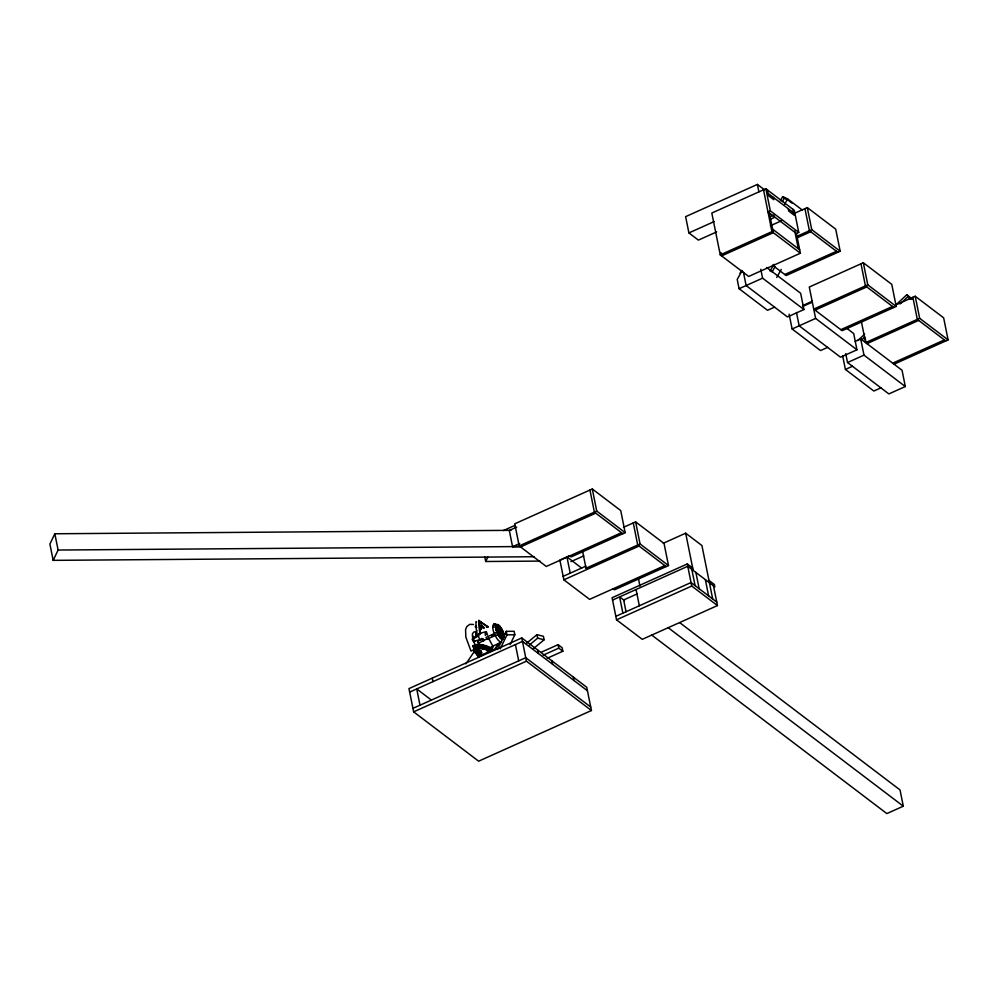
<?xml version="1.0" encoding="UTF-8"?>
<svg xmlns="http://www.w3.org/2000/svg" width="998" height="998" viewBox="0 0 998 998"><rect width="100%" height="100%" fill="white"/><g stroke="black" fill="none" stroke-linecap="round" stroke-linejoin="round"><path stroke-width="1.5" d="M480.487 622.727L480.874 623.064M480.687 629.052L480.762 629.489M480.624 633.268L479.838 633.019A55.925 19.673 65.8 0 1 478.84 624.386L478.928 620.207L479.651 624.773A55.002 19.349 65.8 0 0 480.337 631.485M473.501 640.704L473.064 639.893A6.512 2.295 65.8 0 1 473.514 638.508M473.563 640.18L473.476 639.706A6.512 2.295 65.8 0 1 473.551 639.119M481.697 627.742L481.048 625.946L482.458 627.118A7.585 2.67 65.8 0 0 484.067 628.441M481.348 629.164A39.858 14.022 65.8 0 1 481.348 627.043L481.41 625.783M480.986 651.469C479.052 648.987 475.21 654.251 478.903 650.247M477.219 652.293L477.555 651.245M479.327 653.603C482.795 652.467 482.034 652.754 479.502 654.052M481.822 638.296L481.76 639.007A4.903 1.722 65.8 0 1 481.236 639.768L479.514 638.67A4.242 1.497 65.8 0 1 478.778 637.31L478.316 634.391A4.965 1.746 65.8 0 1 478.828 633.63L486.338 631.609L487.535 635.04M499.823 631.46L499.886 632.582M499.773 631.859L500.26 631.41M493.561 649.785L478.529 656.647L472.803 646.118C479.689 643.56 487.486 645.781 493.162 650.072L493.561 649.785C491.49 646.829 472.753 640.704 475.11 647.353M488.983 650.846L487.386 649.498L488.646 649.648A1.272 1.16 34.3 0 1 489.07 650.347L488.808 651.245L487.66 651.12A1.547 1.41 34.3 0 1 487.061 650.397L487.373 649.311L488.783 649.411A1.547 1.41 34.3 0 1 489.294 650.309L488.983 651.395L487.585 651.257A1.272 1.16 34.3 0 1 487.236 650.422C486.675 647.49 496.293 646.143 490.105 648.388M502.119 635.252L501.071 633.568L501.458 630.187M491.989 646.504L501.607 642.188A9.918 3.493 65.8 0 1 495.395 635.963L494.309 633.618A9.918 3.493 65.8 0 1 492.7 626.981L494.11 623.9A9.918 3.493 65.8 0 1 496.393 624.835M498.301 634.703L497.104 632.545A8.233 2.894 65.8 0 1 495.769 627.043L496.942 624.474A8.233 2.894 65.8 0 1 499.948 626.37L503.004 631.597A8.233 2.894 65.8 0 1 504.339 637.098M496.006 626.994L497.129 624.848L496.093 626.033A7.847 2.757 65.8 0 0 497.254 632.52L500.16 637.497A7.847 2.757 65.8 0 0 502.194 639.169L503.94 636.35M504.102 637.26L502.867 631.622A7.847 2.757 65.8 0 0 498.9 625.584C495.994 622.964 494.509 632.782 497.74 624.948M481.797 627.754L481.048 625.946M476.058 644.87L476.757 647.128M477.98 651.42L478.017 652.842L481.248 653.565L481.41 652.505L478.965 652.28L480.4 652.442M499.961 631.896L500.023 631.584M486.55 627.305L487.847 626.495L487.298 627.243M488.01 626.694L479.776 621.405M501.171 630.225L500.223 628.179L498.214 628.316L499.062 629.875L500.984 629.239M477.768 644.671L478.366 646.916M478.441 656.472L477.842 654.351L478.703 656.347M476.246 654.201L477.219 654.8L476.495 653.416M479.527 644.633L480.075 646.954M481.223 654.414L481.385 651.856M488.608 650.297L488.82 649.324M505.824 632.894L504.19 635.277M481.31 644.745L481.784 647.103M476.545 632.408L476.358 632.819A9.918 3.493 65.8 0 0 476.208 634.391M499.175 627.742L501.058 627.867M500.435 629.888L502.106 629.651M510.964 530.337L54.828 533.768L49.9 544.085L53.181 560.352L534.317 556.734M53.181 560.352L58.109 550.035L54.828 533.768M539.955 561.088L485.714 561.5L487.822 557.084M497.54 649.561L506.26 631.335L514.12 631.285L514.818 634.765L510.128 644.583M500.26 648.85L506.959 634.828L506.26 631.335M492.513 636.3L493.062 635.239L492.051 634.853M483.107 645.02L483.506 647.403M486.575 627.181L487.535 627.093M480.612 622.415L480.774 623.089L480.3 622.527M740.067 273.153L741.564 270.47M780.399 200.685L782.632 196.656L787.622 198.901L802.317 210.067M742.15 270.545L737.21 279.415L739.081 288.709L767.512 310.303L774.56 307.135M782.382 201.608L784.628 197.554L791.975 203.143M784.615 204.303L787.622 198.901M770.082 271.119L773.812 264.408M772.078 272.017L775.059 266.653M776.743 277.469L781.222 269.423M485.352 633.268L485.265 635.227M484.916 645.444L485.24 647.852M487.673 650.247L489.881 649.099M476.42 627.542A14.184 4.99 65.8 0 0 475.385 626.831L476.046 625.858M475.385 626.831L476.383 625.709M478.553 648.426L475.472 648.925L475.21 647.378L475.397 649.162L474.749 647.565L475.697 647.253M465.916 663.857L474.549 651.195M484.217 639.805L483.681 640.429M486.824 638.633L486.288 639.256M495.869 627.056L497.441 624.898L496.056 626.42M478.791 652.467L477.705 652.929L479.339 653.615M479.04 653.041L477.356 652.106M495.906 628.004L497.89 625.097M478.067 651.307L480.924 650.921L479.502 650.247L477.755 650.958M496.006 628.865L498.127 625.247M496.318 629.551L498.9 625.584M499.175 625.871L496.493 630.299M478.529 656.647L472.79 645.743L474.399 645.232M473.426 646.267L478.89 656.559L473.426 646.267C479.527 644.172 486.338 645.831 491.615 649.261M496.455 630.724L499.586 626.27L496.705 630.998M496.567 631.06L499.586 626.27M496.68 631.385L499.986 626.694L496.942 631.659M496.804 631.722L500.16 626.931M496.917 632.046L500.347 627.168L497.041 632.383M500.697 627.655L497.441 632.932M501.208 628.416L497.578 633.231M497.104 632.545C492.114 632.096 494.933 638.184 497.84 634.129L501.37 628.69L497.852 633.83M502.293 639.531A8.233 2.894 65.8 0 1 498.014 634.491L501.532 628.952M498.164 634.765L501.695 629.227L498.002 634.491M498.314 635.027L502.006 629.763M488.783 649.411L488.346 650.035L488.496 649.261M473.514 646.667L481.111 645.868L489.556 648.613L492.226 646.978M498.638 635.576L502.281 630.362L498.775 635.514M498.788 635.838L502.418 630.661M490.13 649.548L489.856 648.089L490.692 647.902M498.95 636.113L502.568 630.961L499.087 636.05M489.669 650.684L490.829 650.16L489.669 650.684L482.62 648.101L475.697 648.588M499.312 636.599L502.842 631.559L499.624 636.774M499.487 636.836L502.73 631.684M499.661 637.073L503.079 632.221L499.811 637.011M490.991 650.534L482.683 647.303M500.372 637.697L503.429 633.206M500.435 637.971L503.541 633.543L500.572 637.909M500.834 638.383L503.591 634.354M478.89 656.559L492.937 650.172M501.283 638.745L503.84 635.489M494.921 648.862L498.501 643.61M495.183 649.336L499.574 642.899M506.073 633.368L506.036 632.57M481.56 653.952L479.888 654.85M486.712 646.03L486.962 648.438M501.283 630.037L500.771 629.276M498.376 634.054L498.301 633.792M488.958 649.648L488.558 650.372L488.858 649.473M480.15 653.528L481.186 653.253M476.894 630.624L475.859 632.071A10.891 3.83 65.8 0 0 475.946 635.976M488.484 646.754L487.91 647.777L488.683 649.174M491.927 634.94L492.002 636.125M490.23 647.627L489.968 648.276M491.241 647.839L490.542 648.463M857.818 340.592L864.655 334.193M895.381 305.413L906.758 294.759L912.172 298.876M861.424 340.193L864.842 337M900.121 303.966L908.093 296.506L911.773 299.3M526.208 643.573L536.961 634.666L543.411 636.3L544.11 639.793L533.356 648.688M529.302 645.082L537.66 638.146L544.11 639.793M485.477 633.119L486.201 632.732L485.639 634.99M480.487 654.039L481.248 653.565M476.957 654.913L477.817 654.364M498.638 633.63L498.102 633.181L498.613 633.955M476.37 652.842L475.472 653.303L474.811 652.343L475.51 651.682L474.013 651.108L473.825 649.785M477.955 640.966L478.641 642.986L484.092 640.541M502.942 639.331L503.641 638.932A7.847 2.757 65.8 0 1 503.017 639.294M480.163 634.254L473.95 637.173A7.522 2.645 65.8 0 0 472.428 639.394L472.615 640.08A1.896 0.661 65.8 0 0 473.339 641.415L480.238 639.581M472.428 639.406L478.304 636.025M764.505 189.807L757.395 184.418L685.626 216.653L688.907 232.921L698.388 240.119L716.676 231.898M798.749 232.422L770.319 210.84L767.973 211.888L796.392 233.47L798.749 232.422L794.296 210.341L765.865 188.747L711.811 213.036L720.257 254.877L748.675 276.458L800.384 253.23L796.404 233.52M688.907 232.921L714.244 221.544M770.069 216.84L774.261 214.957M770.531 219.173L774.722 217.29M793.772 213.659L807.295 207.584L835.725 229.166L840.179 251.247L786.125 275.535L772.527 265.206M770.356 225.785L781.534 220.77M720.257 254.877L771.953 231.648L800.384 253.23M796.828 236.376L811.748 229.665L840.179 251.247M796.778 238.023L810.75 231.748M739.081 288.709L762.584 278.155L803.926 309.542L787.472 316.94L746.13 285.54L743.448 272.229M784.777 274.5L836.474 251.284M896.216 306.423L867.786 284.842L813.732 309.118L842.162 330.7L896.216 306.423L891.763 284.343L863.332 262.748L809.278 287.037L815.615 318.412L856.958 349.811L840.503 357.197L799.161 325.81L796.479 312.499M802.479 305.675L812.409 301.209M802.729 306.461L812.335 302.144M815.092 310.141L866.788 286.925M789.131 314.183L792.113 328.978L815.615 318.412M840.803 329.677L892.511 306.448M896.104 304.827L915.216 296.244L943.646 317.826L948.1 339.906L894.046 364.195M827.591 347.391L820.531 350.56L792.113 328.978M855.211 341.328L860.7 338.871L902.042 370.258L905.323 386.538L888.869 393.923L847.527 362.536L845.743 353.654M948.1 339.906L919.669 318.325L865.628 342.613L861.461 321.992M918.671 320.408L866.975 343.636L866.501 341.316M847.527 362.536L863.981 355.138L905.323 386.538M842.699 356.061L845.406 369.435L852.454 366.266M569.771 555.911L571.13 556.934L625.172 532.658L620.719 510.564L592.301 488.983L514.743 523.825L519.197 545.906L546.268 566.465L621.48 532.683M503.454 530.537L514.781 525.447M516.677 527.131L509.292 530.449L512.573 546.717L521.081 546.58M892.699 363.172L944.395 339.944M512.573 546.717L519.684 543.523M519.197 545.906L596.754 511.076L625.172 532.658M520.557 546.941L595.756 513.159M880.885 387.86L873.824 391.029L845.406 369.435M623.488 527.331L635.614 521.879L664.044 543.461L668.498 565.542L614.444 589.83L613.096 588.795M569.821 555.612L559.89 560.065L563.87 579.826L589.593 599.361L664.793 565.567M570.981 561.625L583.743 555.898M563.171 576.345L585.876 566.14M582.757 552.044L586.013 568.236L640.067 543.96L668.498 565.542M563.87 579.826L639.069 546.043M663.308 543.236L685.676 533.194L701.918 545.519L712.697 598.987M480.2 627.792L482.259 626.881M480.25 628.029L481.947 627.268M480.113 628.478L481.809 627.73M498.613 625.546L496.181 629.613M500.023 630.362L500.909 631.984M483.207 638.633L477.755 641.078L478.915 643.373A9.918 3.493 65.8 0 0 480.175 645.519M485.939 637.41L494.11 633.73M498.95 631.946L499.823 633.568M498.202 633.281L498.451 633.356M482.608 640.903L487.86 638.545M486.824 639.319L495.195 635.526M501.532 636.113L499.075 635.389L498.626 634.329M498.526 634.379L500.584 634.391M499.848 637.323L502.942 632.283M474.013 651.108L473.563 649.96M475.185 651.232L475.584 651.906M491.041 650.471L489.457 651.22L487.71 650.085M521.767 637.934L408.955 688.608L413.646 711.848L478.628 761.187L591.427 710.514L586.737 687.273L521.767 637.934L526.445 661.175L591.427 710.514M692.699 568.062L687.285 563.945L612.086 597.727L616.539 619.82L642.263 639.344L717.462 605.561L713.47 585.801M612.56 600.06L687.759 566.278L714.83 586.836L714.356 584.504L708.942 580.399M409.667 692.101L522.465 641.415L587.448 690.753M637.373 593.81L623.663 599.973L626.058 611.811M615.841 616.327L691.04 582.545L716.764 602.081M412.947 708.368L525.746 657.694L590.729 707.033M541.066 652.318L558.082 644.671L562.148 647.752L562.847 651.245L547.253 658.243M616.539 619.82L691.739 586.038L717.462 605.561M413.646 711.848L526.445 661.175M543.186 655.162L558.78 648.151L562.847 651.245M679.725 622.652L900.021 789.929L903.302 806.197L886.86 813.582L651.706 635.04M475.397 649.162L476.083 648.875M492.725 636.225L491.977 636.15M479.514 654.114L478.017 652.842L478.441 654.064M474.986 647.702L482.683 647.49L490.604 650.496M476.046 648.95L477.306 648.6M478.828 633.63L479.826 633.792M475.397 647.39L479.963 646.854M477.256 648.663L481.136 648.401L486.413 649.623M478.94 652.243C476.096 652.717 480.924 649.96 481.223 652.779M478.454 648.301L483.781 648.8M478.242 647.016L481.236 647.028M480.45 654.763L479.377 654.713M58.109 550.035L522.029 546.542M506.959 634.828L514.818 634.765M492.7 626.981L495.769 627.043M479.339 652.243L480.088 652.58M478.815 652.53C476.246 652.393 480.911 649.748 481.123 652.467M493.024 624.998L496.043 625.397M481.186 647.091L482.733 647.24M496.992 624.91L497.927 624.973M493.798 624.074L496.692 624.623M492.862 650.284L489.556 648.613L490.118 649.91M482.907 647.166L484.404 647.477M479.364 650.447L480.786 651.108M483.731 648.688L487.71 650.185M484.23 647.552L487.361 648.438M473.539 624.486L469.746 624.349L466.777 626.619L465.579 629.601L465.829 637.048L470.969 651.045L474.449 649.486L478.416 656.771M480.599 629.102L480.649 629.613M488.808 649.074L490.243 649.81M479.427 654.638L478.504 653.977M478.416 652.904L479.165 653.877M782.632 196.656L785.888 199.126M767.924 193.263L793.647 212.799M837.833 252.307L809.403 230.725L804.949 208.644M945.755 340.967L917.324 319.385L912.871 297.304M893.859 307.484L865.441 285.89L860.987 263.809M772.602 229.191L799.672 249.749M766.601 267.427L800.645 293.275L803.926 309.542M846.379 327.993L853.677 333.532L856.958 349.811M622.827 533.705L594.396 512.124L589.943 490.043M666.14 566.602L637.722 545.02L633.268 522.927M668.149 627.655L903.302 806.197M586.013 568.236L587.373 569.272M581.634 568.062L566.939 556.896L570.22 573.176M624.499 600.609L619.608 596.891L622.889 613.159M431.423 700.097L416.715 688.932L419.996 705.199M487.86 627.143L479.601 620.956M906.758 294.759L910.089 299.126M864.268 337.536L865.603 339.283M481.286 624.436L482.383 625.871A6.674 2.345 65.8 0 0 484.155 627.468M481.036 651.382L481.685 653.016M476.57 621.879L475.984 621.579L476.009 625.659A55.925 19.673 65.8 0 0 477.007 634.291L477.144 634.828M475.073 652.218L475.734 653.191M501.345 630.237L502.019 635.302M500.485 634.429L501.42 636.163M488.384 637.934L493.336 647.028M477.481 641.078L478.678 643.66M475.372 645.145L474.175 642.562A10.891 3.83 65.8 0 1 472.553 633.555L473.963 631.896A10.891 3.83 65.8 0 1 475.11 632.083M474.287 649.374L474.324 649.486A13.997 4.928 65.8 0 0 475.622 651.332M915.216 296.244L919.669 318.325M863.332 262.748L867.786 284.842M860.7 338.871L863.981 355.138M807.295 207.584L811.748 229.665M792.936 209.306L794.109 215.119L788.694 211.002L788.233 208.682M794.757 231.012L798.325 248.714M773.338 197.379L773.812 199.7L768.398 195.596L767.225 189.782M765.865 188.747L770.319 210.84M769.084 211.751L773.313 232.684L721.604 255.9L720.905 252.419M763.52 189.807L771.953 231.648M757.395 184.418L758.892 191.803M760.788 269.285L762.584 278.155M705.349 579.638L708.63 595.906M695.88 572.44L699.161 588.708M685.676 533.194L693.173 570.382M691.814 569.359L695.095 585.626M687.285 563.945L691.739 586.038M635.614 521.879L640.067 543.96M638.471 578.728L639.967 586.175M636.05 589.506L639.331 605.774M592.301 488.983L596.754 511.076M573.326 677.081L574.025 680.561M558.082 644.671L558.78 648.151M551.944 660.851L552.655 664.344M536.961 634.666L537.66 638.146M537.623 649.985L538.334 653.465M515.417 644.583L518.698 660.863M484.816 557.059L485.714 561.5M432.259 678.141L432.957 681.634M475.722 626.682A14.184 4.99 65.8 0 1 476.757 627.393M484.08 649.436A9.918 3.493 65.8 0 1 482.845 648.65M502.256 634.865A9.918 3.493 65.8 0 1 502.805 637.123M473.663 640.117A9.918 3.493 65.8 0 1 472.902 635.876M474.986 641.153A7.423 2.607 65.8 0 1 473.726 641.789M481.223 629.027A41.043 14.446 65.8 0 1 481.211 625.771M497.628 629.177L497.977 633.356L498.476 630.736L497.628 629.177M492.763 635.264L491.977 635.851L492.763 635.264"/></g></svg>
